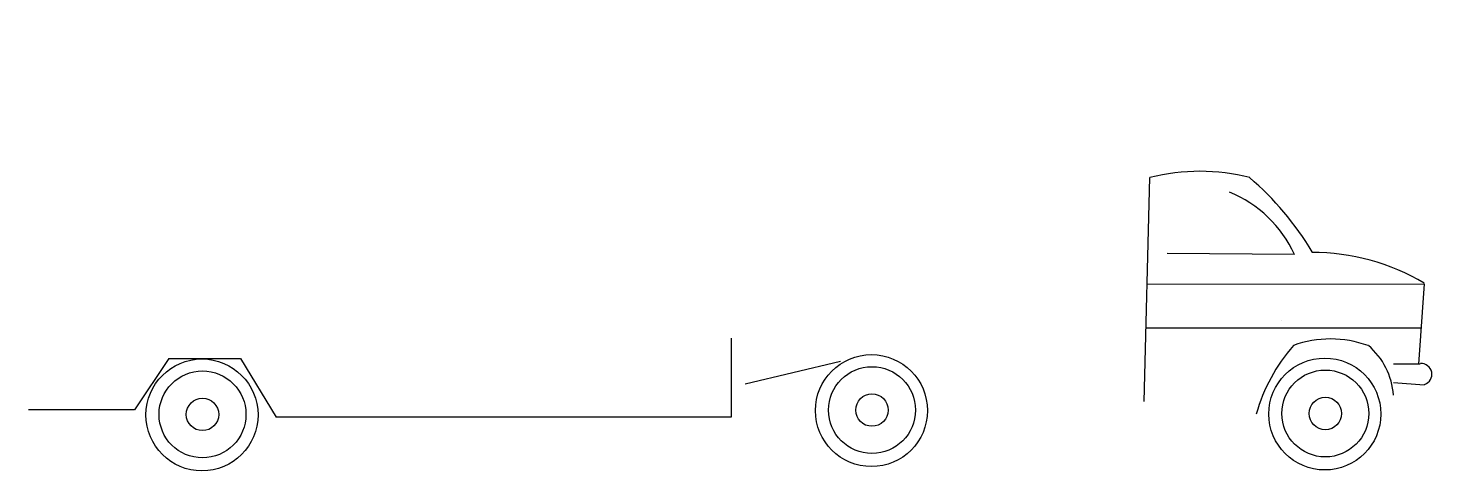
# Model space of a CAD drawing. Header units: millimetres. Extents: x -3062.5 to -3051.7, y 1873.3 to 1876.7.
import ezdxf

# ---------------------------------------------------------------- set-up
doc = ezdxf.new("R2010")
doc.units = ezdxf.units.MM
doc.header["$LTSCALE"] = 10
doc.layers.add('Veículos', color=2, linetype='Continuous')

msp = doc.modelspace()

# ---------------------------------------------------------------- linework, layer by layer
at = {"layer": 'Veículos'}
for p, q in [((-3053.932, 1873.856), (-3053.888, 1875.568)), ((-3052.784, 1874.98), (-3053.756, 1874.988)), ((-3053.909, 1874.753), (-3051.793, 1874.756)), ((-3051.793, 1874.756), (-3051.836, 1874.14)), ((-3053.918, 1874.419), (-3051.818, 1874.419)), ((-3057.087, 1874.34), (-3057.087, 1873.736)), ((-3061.384, 1874.184), (-3061.647, 1873.792)), ((-3061.384, 1874.184), (-3060.836, 1874.184)), ((-3060.836, 1874.184), (-3060.563, 1873.736)), ((-3056.98, 1873.992), (-3056.252, 1874.164)), ((-3052.028, 1874.144), (-3051.824, 1874.144)), ((-3052.028, 1874), (-3051.792, 1873.984)), ((-3061.647, 1873.792), (-3062.456, 1873.792)), ((-3057.087, 1873.736), (-3060.563, 1873.736))]:
    msp.add_line(p, q, dxfattribs=at)
at = {"layer": 'Veículos', "const_width": 0.000002, "flags": 128}
for points in [[(-3062.46, 1873.792), (-3062.46, 1876.712), (-3054.36, 1876.712), (-3054.36, 1874.664), (-3057.267, 1874.664), (-3057.267, 1873.856), (-3060.636, 1873.856)], [(-3053.752, 1874.964), (-3053.708, 1875.46), (-3053.28, 1875.46)], [(-3053.752, 1874.964), (-3053.752, 1874.124), (-3053.044, 1874.124), (-3052.912, 1874.4), (-3052.784, 1874.752), (-3052.784, 1874.98)], [(-3057.079, 1874.332), (-3055.364, 1874.332), (-3055.364, 1874.616), (-3057.079, 1874.616), (-3057.079, 1874.332)], [(-3056.584, 1874.332), (-3056.58, 1874.244), (-3056.252, 1874.164)], [(-3055.76, 1874.164), (-3055.476, 1874.244), (-3055.48, 1874.332)], [(-3055.772, 1874.156), (-3055.476, 1874.052), (-3055.156, 1874.048), (-3055.156, 1873.84), (-3055.476, 1873.84), (-3055.58, 1873.752)], [(-3055.124, 1873.808), (-3053.98, 1873.808), (-3053.98, 1874.14), (-3055.124, 1874.14), (-3055.124, 1873.808)], [(-3056.988, 1873.988), (-3056.984, 1873.816), (-3056.472, 1873.752)], [(-3061.604, 1873.856), (-3062.412, 1873.856)], [(-3053.936, 1873.86), (-3053.872, 1873.748), (-3053.072, 1873.76)]]:
    msp.add_lwpolyline(points, dxfattribs=at)
at = {"layer": 'Veículos'}
for centre, radius in [((-3061.131, 1873.753), 0.428), ((-3056.016, 1873.786), 0.428), ((-3052.552, 1873.76), 0.428), ((-3061.127, 1873.757), 0.332), ((-3056.012, 1873.79), 0.332), ((-3052.548, 1873.764), 0.332), ((-3061.127, 1873.757), 0.124), ((-3056.012, 1873.79), 0.124), ((-3052.548, 1873.764), 0.124)]:
    msp.add_circle(centre, radius, dxfattribs=at)
for centre, radius, start, end in [((-3053.506, 1874.072), 1.544, 75.6748, 104.3216), ((-3054.655, 1873.796), 2.34, 30.9575, 49.2112), ((-3053.64, 1874.584), 0.944, 24.8519, 67.5888), ((-3052.649, 1873.32), 1.676, 59.2432, 90.065), ((-3051.782, 1873.396), 1.344, 138.7106, 164.2853), ((-3052.508, 1873.499), 0.835, 69.9612, 109.8934), ((-3052.582, 1873.863), 0.556, 4.2288, 49.3037), ((-3051.816, 1874.064), 0.082, 288.4129, 94.1951)]:
    msp.add_arc(centre, radius, start, end, dxfattribs=at)

doc.saveas('drawing.dxf')
